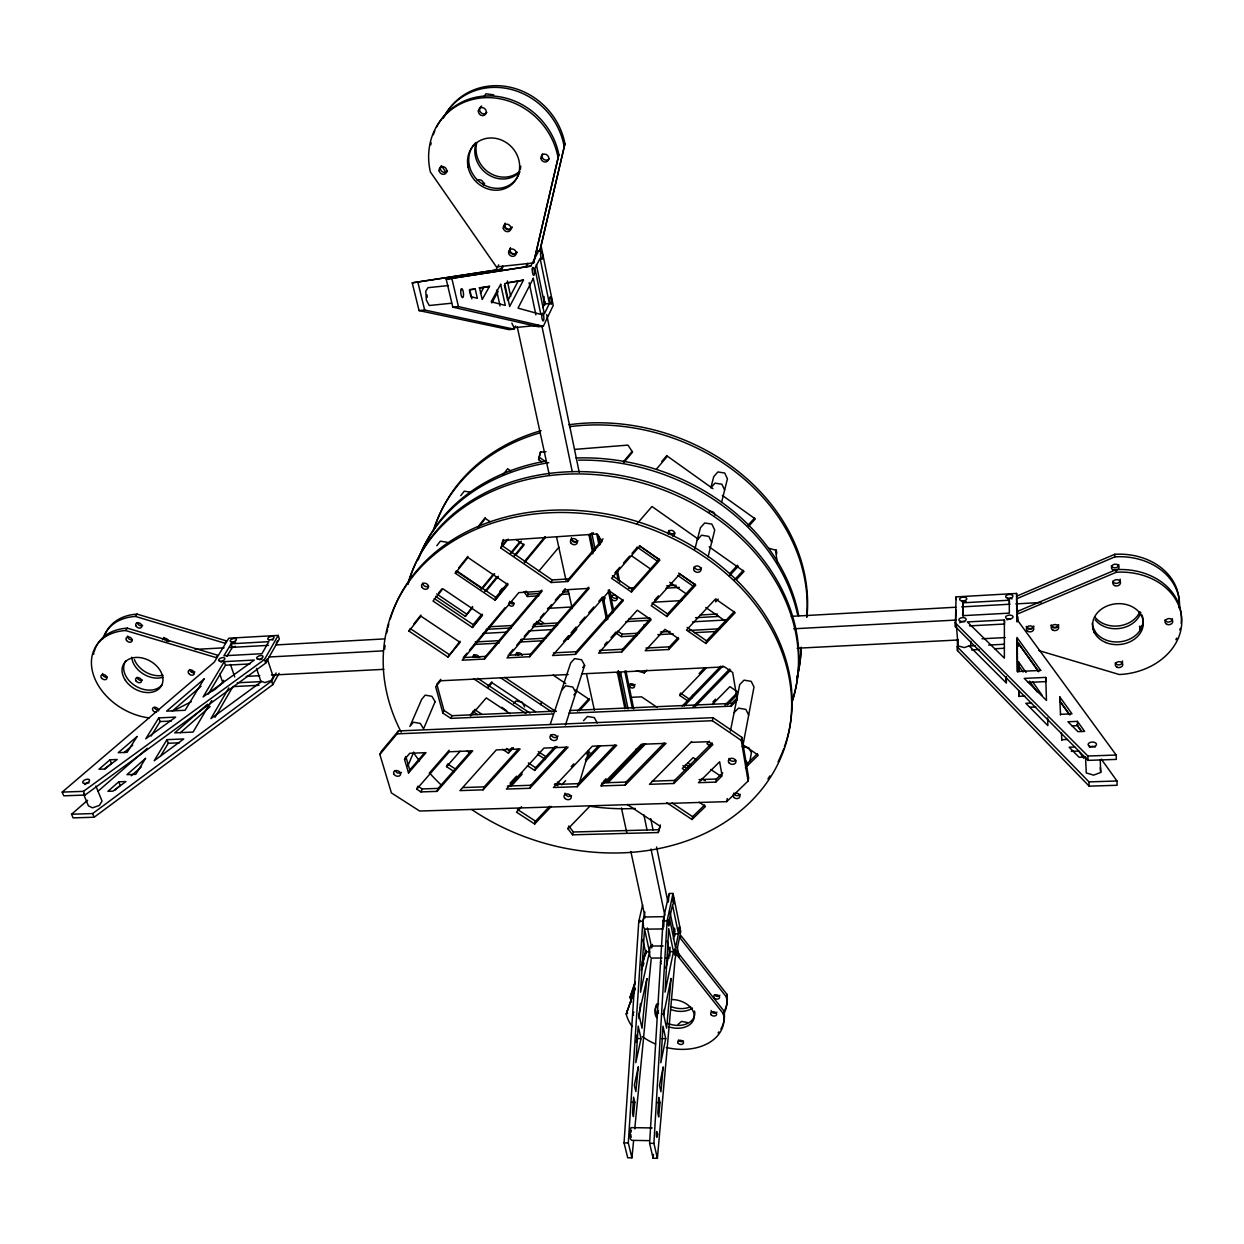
<?xml version="1.0" encoding="UTF-8"?>
<svg xmlns="http://www.w3.org/2000/svg" width="1244" height="1244" viewBox="0 0 1244 1244"><rect width="100%" height="100%" fill="white"/><g stroke="black" fill="none" stroke-linecap="round" stroke-linejoin="round"><path stroke-width="1.5" d="M1004.39 619.963L1004.359 658.123L967.319 621.938L1004.39 619.963L1004.577 622.669M674.73 928.848L674.917 931.834M970.864 641.313L970.771 645.278L964.364 647.595L958.113 645.916L956.403 625.919M963.058 602.811L962.623 615.671L1009.335 613.136L1009.288 600.214L963.058 602.811L963.089 616.013M1101.298 759.12L1116.988 780.999L1117.112 785.275L1089.153 786.146L957.46 650.596L957.382 639.198M957.46 650.596L957.585 646.88M957.724 643.164L957.864 639.432M958.113 645.916L958.253 641.951M1016.581 593.435L1016.814 619.294L1116.179 755.03L1116.319 759.4L1088.08 760.364L955.392 626.634L956.061 596.887L1016.581 593.435L1016.752 596.125M955.392 626.634L956.045 610.073M657.392 1158.319L653.909 1143.376L667.095 920.855L673.02 893.441L669.039 893.519L663.036 920.918L649.617 1143.314L653.131 1158.242L657.392 1158.319L675.072 959.202L680.779 931.523L673.02 893.441M642.635 904.87L638.794 921.275L624.053 1142.894L627.707 1157.775L631.936 1157.853L628.298 1142.972L642.821 921.213L644.936 912.101M646.211 950.494L646.227 953.573M659.973 1102.604L658.698 1116.941L657.858 1113.302L658.791 1097.41L659.973 1102.604L657.174 1102.573M639.789 922.162L640.1 920.358M663.736 1014.871L664.265 1009.133M653.131 1158.242L653.489 1154.385M634.813 1102.339L633.429 1116.614L632.558 1112.991L633.585 1097.161L634.813 1102.339L632.03 1102.324M631.936 1157.853L633.616 1140.515M634.735 1128.961L651.141 959.419M638.903 1018.712L640.411 1003.488M630.755 1132.475L631.408 1130.656M723.479 1013.891L723.961 1011.045L677.513 952.173L676.938 954.972L723.479 1013.891A49.853 35.065 12.8 0 1 666.286 1047.479M726.356 996.957L726.838 994.174L680.919 935.597L680.359 938.334L726.356 996.957A49.34 34.987 12.7 0 1 723.293 1014.855M748.095 781.03L748.655 777.935L741.875 737.365L713.014 717.695L398.36 730.943L381.162 751.531L379.855 754.455L391.409 792.894L419.632 811.026L726.698 801.634L748.095 781.03L741.284 740.413L741.875 737.365M749.852 761.312L751.392 752.853L748.81 747.737L742.186 746.587M742.73 746.602L753.988 686.999L751.221 681.354L744.067 680.141L739.713 684.573L730.415 731.083M726.698 801.634L727.289 798.539M665.711 1038.616L660.828 1062.765L662.974 1026.16L665.711 1038.616L661.575 1038.616M715.751 782.103L722.126 775.867L719.638 761.779L698.459 782.678L715.751 782.103L716.373 779.024L722.748 772.788M568.819 713.247L731.177 706.172L731.736 703.404L736.603 698.506M678.447 933.824L675.57 947.648L669.552 918.57L672.506 904.839L678.447 933.824L674.481 933.886L673.393 939.064M673.486 951.613L665.058 992.121L668.712 928.615L673.486 951.613L669.49 951.66L665.991 968.221M670.034 947.259L669.832 956.107M666.675 802.644L692.022 819.516L692.628 816.67L704.71 804.93M501.052 548.184L502.716 540.456L597.089 534.003L602.174 541.373L567.824 581.492L551.17 582.519L501.052 548.184L503.462 539.492M741.284 740.413L712.377 720.711L713.014 717.695M641.033 1038.584L635.824 1062.64L638.203 1026.16L641.033 1038.584L636.944 1038.569L636.119 1035.024M636.135 1042.27L636.944 1038.569M669.008 894.809L668.323 901.884M541.669 461.711L538.59 459.565L540.238 452.163L545.945 451.696M538.59 459.565L540.736 451.852M649.508 951.862L640.489 992.245L644.516 928.941L649.508 951.862L645.512 951.909L641.375 970.258M652.478 944.46L651.716 947.912L647.393 927.977M557.81 156.495A68.28 62.107 45.7 0 0 480.028 98.089A68.28 62.107 45.7 0 0 430.393 171.983L496.418 266.916L533.598 262.935L558.851 154.645A68.14 61.998 45.8 0 0 503.431 97.53A68.14 61.998 45.8 0 0 436.52 127.183M558.851 154.645L533.598 262.935M536.164 251.366L539.834 250.961L564.947 143.744A67.238 61.391 46.8 0 0 510.382 87.282A67.238 61.391 46.8 0 0 444.279 116.687M564.947 143.744L539.834 250.961M632.201 1026.564A49.853 35.065 12.8 0 1 626.23 1014.062L635.093 988.094M631.532 1001.98A49.34 34.987 12.7 0 1 630.055 997.346L635.233 981.765M692.084 697.853L692.69 695.287M705.923 643.521L735.173 612.701L715.518 598.955L686.47 630.07L705.923 643.521L706.545 640.831L734.427 611.426M716.202 599.344L715.611 601.863L718.192 599.095M691.633 741.611L649.477 784.311L673.89 783.487L674.606 780.423L712.128 742.917M572.551 834.817L573.375 832.003L568.788 826L567.964 828.799L572.551 834.817L658.216 832.531L660.362 824.99M687.528 700.745L679.846 695.505L680.437 693.063L689.642 699.346M708.069 556.877L714.725 530.053L711.879 524.113L704.71 522.962L700.434 527.736L694.867 549.071M721.536 502.529L727.429 478.8L724.723 473.031L717.866 471.942L713.745 476.623L710.822 487.85L714.989 483.138L721.909 484.243L724.63 490.043M668.774 649.508L678.757 638.825L664.98 629.324L645.232 650.736L668.774 649.508L669.474 646.833L678.198 637.488M626.043 782.072L602.003 782.88L601.147 785.913L625.234 785.119L626.043 782.072L664.156 743.01M666.924 616.542L695.754 585.146L679.862 574.044L651.203 605.673L666.924 616.542L667.624 613.898L695.101 583.949M636.384 670.703L644.236 672.911L644.89 670.5M643.164 628.096L644.174 624.519M619.061 678.415L620.647 672.957L617.055 673.128M621.829 651.949L651.156 619.792L637.27 610.213L598.582 653.147L621.829 651.949L622.622 649.275L650.628 618.548M577.232 786.706L616.729 745.249L592.315 746.198L553.456 787.499L577.232 786.706L578.133 783.673L614.94 745.016M579.58 782.181L588.91 750.956M615.469 632.636L621.3 636.633L622.062 634.113L639.323 633.165M631.454 592.02L659.895 560.095L639.82 546.054L611.597 578.289L631.454 592.02L632.247 589.407L659.351 558.96M658.216 832.531L660.175 826.265L627.225 804.464M565.445 725.065L584.649 665.369L581.617 659.771L574.604 658.574L570.669 662.99L550.252 724.335M521.547 806.718L516.462 812.161L534.64 823.979L535.542 821.196L549.677 806.299M534.64 823.979L535.697 821.056M603.946 601.132L605.082 597.602M529.851 788.292L568.073 747.146L543.986 748.079L506.401 789.069L529.851 788.292L530.861 785.275L566.378 746.991M575.474 654.344L623.337 600.603L609.358 590.962L552.523 655.526L575.474 654.344L576.361 651.685L622.855 599.437M527.409 765.666L534.702 770.471L535.62 767.719L555.244 746.431M568.648 636.912L567.793 639.432L576.718 629.293M540.798 704.617L541.653 702.098M642.37 961.612L646.258 950.618M630.055 997.346L635.093 983.133M641.391 965.36L646.429 951.131M642.682 966.728L643.957 963.167M626.23 1014.062L635.093 989.12M502.545 749.308L508.407 753.164L511.859 747.706M567.824 581.492L568.741 578.911L603.045 538.839M483.107 789.847L520.07 749.012L496.309 749.93L459.953 790.609L483.107 789.847L484.196 786.846L518.561 748.857M529.726 656.708L589.143 588.365L565.538 589.796L507.054 657.874L529.726 656.708L530.69 654.064L588.754 587.23M551.17 582.519L552.118 579.953L568.741 578.911M538.823 595.829L527.394 596.514L528.28 594.212L526.01 591.071M438.137 788.401L422.167 788.929L417.922 786.192L416.693 789.163L420.954 791.915L436.955 791.386L438.137 788.401L471.289 750.785M454.293 771.7L446.58 766.677L447.653 763.971L455.366 768.979M484.538 659.04L542.089 591.211L518.795 592.626L462.162 660.206L484.538 659.04L485.595 656.412L541.809 590.107M420.954 791.915L422.167 788.929M568.15 674.528L440.703 680.763L435.664 686.797L442.864 713.092L450.903 718.379L451.992 715.704L556.177 711.117M496.154 597.633L456.439 570.701L455.304 573.235L495.096 600.199L507.816 583.576M442.864 713.092L443.968 710.417L436.799 684.153L440.827 679.333M472.44 627.52L482.439 615.469L442.864 588.77L433.036 601.039L472.44 627.52L482.408 614.225M409.758 770.036L405.808 756.476L404.549 759.415L408.514 772.99L409.758 770.036L424.702 752.62M407.659 766.351L413.723 752.06M449.068 654.422L410.178 628.515L408.965 631.097L447.949 657.034L460 641.235M435.555 596.327L465.38 616.386L472.533 606.497M379.855 754.455L397.085 733.851L398.36 730.943M538.559 251.179L530.768 266.107L446.207 279.231L452.785 307.144L538.388 326.768L543.286 326.286L553.238 305.433L541.171 246.203M549.35 303.552L544.359 313.908L534.92 268.362L540.098 258.348L549.35 303.552L544.499 304.034L542.819 307.486M502.747 265.983L500.912 269.295L412.231 282.839L419.057 310.58L509.076 329.629L513.943 329.162L515.56 325.959M523.444 280.133L509.667 306.506L504.691 283.585L523.444 280.133L507.023 282.746M526.243 267.118L527.845 264.07M507.941 300.442L518.375 280.662M525.777 266.636L527.518 263.324M491.878 302.961L498.16 291.376M501.41 269.761L503.089 266.729M87.593 800.281L71.561 814.229L73.101 817.883L94.155 817.23L272.809 684.62L279.076 673.268M71.561 814.229L92.647 813.56L271.627 681.059L276.121 672.957M489.498 286.369L482.19 299.524L479.624 288.173L489.498 286.369L479.142 287.83M495.967 269.824L498.735 264.848M480.433 293.506L484.118 286.929M265.921 661.31L267.305 658.869L273.229 676.783L271.161 680.484L264.91 682.598L260.742 681.012L256.544 668.463M276.199 643.179L277.536 640.8M265.687 663.114L279.356 638.981L278.19 635.404L228.803 638.203L214.263 662.166L62.2 792.101L63.771 795.818L84.981 795.072L265.687 663.114L264.49 659.491L278.19 635.404M215.01 717.368L232.892 686.61L259.047 685.304M228.834 687.916L210.905 718.643L261.598 681.572L237.277 682.785M211.744 700.496L193.084 732.078L174.72 732.871L207.468 704.228M223.64 680.344L221.743 683.562L214.45 689.907M208.261 694.136L225.491 665.229L224.247 661.637L254.382 660.035L203.13 696.904L224.247 661.637M226.952 656.35L232.348 647.346L235.443 646.32M231.135 643.786L223.92 655.775L261.924 653.706L268.828 641.671L231.135 643.786L232.348 647.346M160.46 756.259L168.313 743.259L166.96 739.667L183.754 738.952L154.163 760.768L166.96 739.667M151.146 736.059L160.134 721.536L158.765 717.881L175.668 717.119L145.735 738.827L158.765 717.881M558.105 735.966L557.032 737.132A3.763 2.939 18.1 0 1 550.999 734.737M483.823 96.923L485.922 93.766L493.775 94.855M125.691 630.537L127.339 628.158L217.638 655.199L216.176 657.625L125.691 630.537A54.487 39.777 30.2 0 0 92.787 672.693A54.487 39.777 30.2 0 0 149.125 717.912M135.425 616.433L137.042 614.116L226.346 640.862L224.915 643.226L135.425 616.433A53.881 39.621 30.4 0 0 102.879 638.607M460.778 495.641L464.245 491.162L470.761 492.22M436.799 545.743L440.376 541.171L447.171 542.291M432.85 555.462L434.654 553.16M502.887 474.804L507.645 468.755L510.724 470.885M479.251 525.155L485.253 517.597M478.178 527.518L485.393 518.437L490.027 521.64M413.754 624.037L420.907 615.096M438.572 593.03L441.838 588.941M458.741 567.839L467.899 556.379M408.965 631.097L420.907 616.169L460.109 642.386L447.949 657.034M455.304 573.235L467.931 557.467L507.956 584.727L495.096 600.199M501.907 545.836L506.743 539.88M502.172 546.582L508.221 539.134M481.133 589.05L493.246 574.261M510.18 553.58L519.868 541.746M482.548 588.474L494.661 573.686M511.626 552.974L521.329 541.14M484.74 591.646L496.931 576.796M514.021 555.99L523.786 544.11M465.38 616.386L472.704 607.461M486.155 591.118L498.377 576.252M515.482 555.43L524.035 545.028L516.307 539.709M499.793 591.289L502.249 588.303M524.299 561.697L545.105 536.599M472.86 625.001L481.506 614.567M495.081 598.193L507.397 583.343M524.564 562.646L545.385 537.517M623.384 461.819L632.076 451.416M623.866 462.504L632.574 452.101L627.925 445.103L574.541 449.395M466.951 653.178L463.266 657.578L485.595 656.412M469.408 650.239L505.064 607.663M539.01 570.949L558.914 547.22M404.549 759.415L409.758 753.289L425.977 752.667L408.514 772.99M661.808 461.415L666.846 455.506M656.599 468.91L667.437 456.206L712.967 488.705M509.309 653.8L513.041 649.446M516.773 645.107L521.734 639.323M524.222 636.43L529.198 630.63M532.914 626.292L536.646 621.953M540.378 617.599L544.094 613.261M547.827 608.922L551.558 604.584M555.275 600.23L559.007 595.892M562.739 591.553L565.227 588.661M488.037 686.19L491.831 681.79M488.332 687.201L492.126 682.801L535.464 711.677M470.372 714.88L475.208 709.313M470.574 716.046L486.28 697.915L510.196 713.792M636.99 523.817L651.98 506.495L698.008 538.979M429.18 773.255L449.193 750.241M416.693 789.163L449.271 751.765L472.704 750.847L436.955 791.386M614.878 572.893L619.776 567.295M623.462 563.097L629.573 556.099M632.03 553.3L636.928 547.702M446.58 766.677L460.14 751.205M563.532 641.406L568.586 635.668M571.105 632.807L576.143 627.069M579.922 622.762L584.975 617.04M588.754 612.732L593.792 606.994M598.831 601.256L601.365 598.395M513.663 703.544L515.871 701.025L521.951 702.082L524.688 706.903M561.604 690.233L565.6 685.786L572.753 687.015L575.863 692.69L573.857 694.898M697.231 540.02L701.554 535.215L708.785 536.382L711.677 542.353M582.659 667.577L584.649 665.369M604.568 644.765L607.134 641.904M611.006 637.612L616.153 631.89M508.407 753.164L513.368 747.675M654.546 600.168L658.449 595.86M510.04 783.238L516.509 776.178M577.496 711.164L589.018 698.599M748.017 525.201L754.533 518.11M509.247 786.535L521.842 772.804M579.3 710.79L589.563 699.61L575.288 690.016M748.826 526.072L755.341 518.966L722.375 495.439M510.817 786.535L522.169 774.172M534.702 770.471L556.985 746.338M583.56 720.649L587.448 716.451L594.305 717.632L597.26 723.028M729.87 573.484L737.536 565.242M729.326 575.925L738.267 566.3M644.236 672.911L646.849 670.112M734.255 580.015L743.29 570.343M736.293 579.751L744.052 571.447L709.127 546.816M571.229 766.599L573.811 763.847M561.666 784.871L565.616 780.672M585.411 759.711L598.597 745.731M585.908 761.064L600.448 745.685M534.796 823.855L551.341 806.392M699.112 673.61L704.446 668.059M679.846 695.505L706.561 667.701M603.34 781.496L606.015 778.713M601.147 785.913L641.298 744.301L666.038 743.337L625.234 785.119M606.155 782.631L643.723 743.741M608.052 782.647L645.698 743.725M682.163 706.172L720.851 666.162M684.184 706.017L722.982 665.929M567.964 828.799L590.045 806.019M693.126 706.623L729.699 669.008M695.054 706.639L730.663 670.049M712.843 701.943L715.549 699.19M712.268 704.571L729.886 686.626L737.739 692.022M724.988 705.161L737.132 692.846M727.18 704.881L736.65 695.303M731.177 706.172L737.272 700.03M734.1 712.61L738.547 708.147L745.84 709.407L748.686 715.098M709.5 741.222L706.965 743.772L710.06 745.871M673.89 783.487L712.828 744.612L708.505 741.688L690.949 742.373M745.918 764.873L757.503 753.631M692.022 819.516L705.472 806.47L699.097 802.209M745.405 767.703L758.28 755.186L742.73 744.596M114.806 790.204L120.233 785.446L118.771 781.807L107.917 791.308L112.971 791.137L125.971 781.543L118.771 781.807M131.242 775.774L141.241 767.019M180.333 732.716L210.158 706.545M678.089 1024.387L681.51 1021.402L687.263 1022.49M97.809 791.402L147.383 748.266M104.589 769.398L111.447 763.489L109.97 759.804L98.96 769.243L104.061 769.056L117.216 759.509L109.97 759.804M124.042 752.636L132.719 745.172M172.294 711.07L201.062 686.284M571.525 795.725L568.275 796.595L565.289 794.621A3.67 2.815 17 0 1 564.932 793.128M62.2 792.101L83.426 791.355L264.49 659.491M174.144 710.464L191.249 701.74M210.065 692.146L213.486 690.404M593.481 532.79L588.972 534.936L592.89 553.86M1016.55 596.234L1114.702 554.311A62.635 50.709 -5.9 0 1 1178.954 607.523M1179.467 608.456A62.76 50.771 -5.8 0 0 1114.919 556.846L1016.581 598.799L1016.939 604.413M1016.69 611.706L1116.101 569.643A63.413 51.066 -5.5 0 1 1181.147 623.353M1038.787 650.55L1119.32 674.528A63.553 51.128 -5.4 0 0 1181.784 620.041A63.553 51.128 -5.4 0 0 1116.334 572.24L1016.721 614.334L1017.203 621.876M1100.24 759.913L1100.707 772.446L1093.631 775.136L1086.276 772.928L1085.545 757.332M475.239 288.981L469.361 290.054L470.87 296.647L477.354 298.296L475.239 288.981L469.75 289.557L471.865 298.855M446.207 279.231L530.768 266.107M412.231 282.839L500.912 269.295M448.446 285.545L427.952 287.691L425.759 291.236L426.397 300.193L429.227 305.511L451.556 303.225M419.057 310.58L424.655 310.005L513.943 329.162M452.785 307.144L458.43 306.568L543.286 326.286M538.434 325.275L514.005 327.685L511.859 323.145M528.28 594.212L539.694 593.528M562.537 592.144L568.244 591.802M628.531 588.148L634.238 587.806M666.597 585.846L676.114 585.271M559.8 594.57L569.332 593.994M665.96 588.179L679.317 587.386M547.484 608.394L572.162 606.963M653.193 602.236L681.681 600.572M628.484 619.077L649.726 617.864M699.968 615.018L717.368 614.038M625.81 621.642L649.041 620.336M695.489 617.724L718.721 616.418M489.172 626.789L512.233 625.499M533.365 624.317L558.354 622.917M486.264 629.324L511.284 627.94M532.463 626.758L557.483 625.374M195.075 649.415L224.06 647.813M229.86 647.486L268.517 645.341M276.246 644.921L384.474 638.903M483.045 633.445L506.23 632.154M529.431 630.863L552.616 629.573M692.581 621.829L725.485 620.01M791.308 616.355L955.859 607.227M961.659 606.901L1010.066 604.211M1015.866 603.9L1041.041 602.5M660.44 632.014L670.034 631.501M689.223 630.459L719.918 628.78M475.27 641.951L500.041 640.613M521.003 639.494L545.774 638.156M474.244 644.439L499.062 643.117M520.07 641.982L542.975 640.753M621.3 636.633L636.679 635.808M657.827 634.658L673.206 633.818M694.354 632.683L715.502 631.532M268.984 657.003L383.385 650.845M793.672 628.795L956.403 620.041M225.491 665.229L249.951 663.938M969.496 625.887L1004.67 624.021M508.065 655.246L530.69 654.064M553.456 652.882L576.361 651.685M599.406 650.488L622.622 649.275M645.978 648.062L669.474 646.833M246.25 676.378L259.809 675.679M271.441 675.088L383.867 669.334M797.093 648.233L957.585 640.022M981.998 638.778L1005.152 637.581M975.094 645.729L969.294 646.009L1006.069 682.723L1006.069 676.938M988.638 645.045L1004.11 644.268M971.548 649.897L979.277 649.508M994.734 648.746L1004.39 648.264M581.663 673.875L724.552 666.877L732.685 672.491L736.961 698.195M1045.753 677.405L1024.232 678.4L1046.468 700.434L1045.753 677.405L1045.986 681.603L1028.088 682.412M630.739 697.34L641.624 696.842L657.267 707.447M160.134 721.536L171.392 721.038M569.674 710.526L731.736 703.404M450.903 718.379L553.347 713.916M1024.729 696.049L1018.929 696.298L1018.867 690.576M1031.618 703.031L1025.802 703.28L1047.868 725.625L1047.619 717.881M168.313 743.259L179.494 742.792M1029.939 707.23L1035.754 706.981M397.085 733.851L712.377 720.711M1060.448 714.305L1071.986 713.838L1059.732 696.827L1060.526 715.067M1077.413 721.364L1067.943 721.753L1077.957 731.674L1084.644 731.41L1077.413 721.364L1077.599 725.656L1081.736 731.41M1071.939 725.874L1077.599 725.656M1061.738 739.682L1067.461 739.465M1074.8 747.022L1069.171 747.224L1079.108 757.269L1085.732 757.052M1071.255 751.345L1078.75 751.081L1083.866 758.358M955.05 622.591L1087.894 756.025L1116.179 755.03M463.017 787.561L484.196 786.846M507.443 786.068L530.861 785.275M554.42 784.482L578.133 783.673M652.105 781.185L674.606 780.423M699.112 779.599L716.373 779.024M957.118 646.631L1088.966 781.885L1116.988 780.999M573.375 832.003L658.885 829.686M638.794 921.275L642.821 921.213M663.036 920.918L667.095 920.855M663.176 928.926L644.874 929.175L643.521 927.246L643.132 921.135L644.081 916.984L664.234 916.673L663.705 926.967M663.083 945.938L650.394 946.078L649.461 950.26L649.85 956.294L651.172 958.113L662.041 958.004M665.664 957.973L669.288 957.942M652.183 1127.935L631.003 1127.639L629.946 1132.6L630.366 1138.991L631.828 1140.359L649.15 1140.639M624.053 1142.894L628.298 1142.972M649.617 1143.314L653.909 1143.376M768.823 548.262L775.494 550.128L777.453 563.563M517.395 809.377L535.542 821.196M443.968 710.417L451.992 715.704M555.011 783.829L557.903 785.741M472.611 711.35L477.463 714.554M537.408 754.159L545.51 759.509M506.448 748.515L509.387 750.443M528.342 762.93L535.62 767.719M557.328 782.009L560.22 783.922M475.208 709.904L481.677 714.18M538.263 751.594L546.349 756.943M473.529 678.695L525.979 713.589M586.826 754.066L590.029 756.197M500.539 677.731L551.885 712.019M672.087 802.971L692.628 816.67M477.727 678.291L530.053 713.123M587.619 751.454L590.807 753.584M504.706 677.389L555.897 711.599M553.082 675.072L565.771 683.609M685.475 764.454L688.678 766.615M434.203 598.488L473.529 624.923M682.925 765.698L687.714 768.916M702.098 778.588L705.286 780.734M685.491 770.658L682.287 768.497L693.172 757.596L696.391 759.757M710.853 769.507L720.494 776.007M436.675 593.901L466.422 613.93M687.668 762.867L690.871 765.013M539.29 620.118L544.063 623.353M536.848 621.362L541.622 624.612M456.703 571.462L482.112 588.692M617.693 631.128L622.062 634.113M502.125 545.665L552.118 579.953M612.437 575.692L632.247 589.407M651.949 603.045L667.624 613.898M687.139 627.396L706.545 640.831M631.563 555.788L650.705 569.114M669.723 582.363L686.968 594.368M705.768 607.461L726.138 621.642M639.4 545.681L658.2 558.82M678.586 573.064L694.261 584.011M637.068 547.018L657.501 561.277M677.918 575.537L693.623 586.499M539.492 457.403L545.852 461.866M523.973 591.802L527.394 596.514M1017.079 638.825L1017.25 641.562L1038.709 671.449M1069.964 715.005L1059.95 701.056L1059.732 696.827M1038.553 671.667L1018.385 643.552L1018.556 646.211M1059.841 701.336L1068.798 713.838M1076.651 724.77L1081.129 731.005M1018.665 671.465L1018.572 661.901L1026.067 672.522M1032.504 681.634L1042.145 695.303M1018.572 661.901L1018.836 665.944L1023.112 672.024M1029.534 681.152L1037.029 691.788M441.449 165.779L445.85 172.154M631.237 1137.28L630.661 1134.17M746.322 761.25L748.064 764.671M394.923 770.58L397.365 773.006L400.786 772.882A3.639 2.737 22.4 0 0 401.361 772.4M83.426 791.355L84.981 795.072M92.647 813.56L94.155 817.23M83.55 794.107L88.402 805.817L92.491 807.822L99.333 805.459L102.055 801.105L95.881 786.037M516.587 653.147L516.882 653.862A3.374 2.706 20.6 0 0 518.017 655.075M219.799 674.015L222.909 682.909M230.451 664.467L234.743 676.923M729 758.405L729.761 759.897A3.825 3.001 11.3 0 0 735.779 760.302M271.627 681.059L272.809 684.62M417.875 282.233L424.655 310.005M451.899 278.625L458.43 306.568M496.574 290.132L500.057 305.931M642.806 939.578L645.512 951.909M504.38 285.234L507.676 300.348M556.55 537.004L566.02 580.326M568.073 589.734L572.193 608.58M586.639 674.699L594.383 710.168M507.334 280.957L510.678 296.43M517.24 326.768L549.257 474.679M621.409 807.916L626.743 832.531M630.832 851.471L645.185 917.745M643.879 814.851L647.051 830.043M651.016 849.046L664.887 915.537M541.824 325.71L572.256 471.6M529.135 282.652L535.9 314.919M667.25 941.055L669.49 951.66M590.2 534.422L593.73 551.434M603.091 596.793L607.787 619.465M626.105 708.131L618.33 670.672L617.584 673.237L624.986 708.847M601.909 597.369L606.606 620.087M625.919 670.765L633.709 708.831M624.737 671.076L632.387 708.349M536.351 264.521L544.716 305.06M546.676 314.545L579.206 472.222M591.755 533.023L595.285 550.112M620.647 672.957L628.064 708.909M636.259 748.639L637.052 752.418M650.705 818.63L653.053 829.981M656.568 847.009L667.888 901.884M669.832 911.339L674.917 935.939M677.249 947.29L679.208 956.745M598.286 535.215L600.199 544.592M609.389 589.64L613.603 610.275M596.7 533.816L599.002 545.09M608.223 590.185L612.841 612.732M617.506 570.794L619.776 582.099M616.402 571.214L618.284 580.637M776.225 549.724L776.785 553.564M1114.702 554.311L1114.919 556.846M1116.101 569.643L1116.334 572.24M956.061 596.887L956.294 599.546M1100.365 767.564L1100.707 772.446M1009.288 600.214L1009.475 602.905M544.001 296.414L544.499 304.034M1017.39 609.358L1017.639 613.105M1017.872 616.853L1018.105 620.601M674.108 927.915L674.481 933.886M1087.894 756.025L1088.08 760.364M1088.966 781.885L1089.153 786.146M1061.443 732.623L1061.801 740.336M1018.836 665.944L1018.898 671.682M1019.085 690.824L1019.147 696.562M1016.892 603.013L1016.986 612.266M1017.032 617.817L1017.063 621.518M1017.25 641.562L1017.545 671.884M1006.349 677.125L1006.349 682.925M427.267 297.269A4.51 1.399 83.2 0 1 427.112 294.952M545.463 303.349A3.841 0.964 84.2 0 1 545.09 301.546M1089.402 747.193A4.199 2.426 -1.3 0 1 1095.326 746.975M1006.987 619.87A3.716 1.975 -4.2 0 1 1010.579 619.17M959.684 622.793A3.685 1.959 -5 0 1 964.722 621.813M961.767 601.443A3.623 1.897 -5.1 0 1 966.121 601.505M1007.718 598.862A3.67 1.913 -4.3 0 1 1012.118 598.924M84.95 784.606A3.639 1.835 -21.4 0 1 87.267 783.238M88.168 782.989A3.639 1.835 -21.4 0 1 89.039 782.896M259.638 659.787A3.312 1.617 -17.6 0 1 262.08 659.149M220.934 662.228A3.312 1.602 -18.1 0 1 222.427 661.497M233.141 642.65A3.25 1.555 -17.8 0 1 235.536 642.013M272.249 640.007A3.265 1.571 -17.2 0 1 273.058 639.914M701.461 567.948A3.748 3.172 13.6 0 1 694.339 566.798M428.605 586.219A3.623 2.923 25.5 0 1 422.696 583.109M740.211 794.325A3.468 2.69 11.1 0 1 733.633 793.174M1172.423 618.766A3.856 3.079 -7.2 0 1 1169.127 622A3.856 3.079 -7.2 0 1 1164.882 619.963M486.855 112.333A4.183 3.81 51 0 1 481.397 113.033A4.183 3.81 51 0 1 480.184 107.373M480.853 106.626A4.183 3.81 51 0 1 481.692 106.098M107.342 677.187A3.25 2.348 30.8 0 1 103.967 676.409A3.25 2.348 30.8 0 1 102.63 673.533M683.485 1041.026A2.954 2.053 12.6 0 1 678.462 1040.077M443.004 118.413A67.394 61.485 46.6 0 1 509.231 88.962A67.394 61.485 46.6 0 1 563.952 145.532M477.198 180.442A3.996 3.608 44.1 0 1 483.403 184.998M520.008 171.75A26.948 24.585 46.6 0 1 488.021 174.487A26.948 24.585 46.6 0 1 475.986 143.169M430.766 144.848A68.14 61.998 45.8 0 1 431.139 142.796M433.301 134.772A68.14 61.998 45.8 0 1 434.778 130.915M511.844 227.465A3.981 3.608 39.6 0 1 506.557 229.176A3.981 3.608 39.6 0 1 504.986 223.609M484.569 183.148A3.981 3.608 44.3 0 1 483.512 184.687M518.748 172.092A26.886 24.553 46.7 0 1 488.457 172.17A26.886 24.553 46.7 0 1 476.732 142.967M517.053 252.112A3.934 3.561 37.3 0 1 511.797 253.792A3.934 3.561 37.3 0 1 510.258 248.302M549.21 158.657A4.09 3.794 45.3 0 1 543.737 159.325A4.09 3.794 45.3 0 1 542.648 153.79M447.498 171.003A4.074 3.654 46 0 1 442.18 171.641A4.074 3.654 46 0 1 440.936 166.214M519.463 172.714A27.244 24.787 45.8 0 1 481.366 183.257A27.244 24.787 45.8 0 1 475.923 142.547M520.723 166.183A27.244 24.787 45.8 0 1 520.303 169.511M1092.559 628.562A3.716 2.986 -4.3 0 1 1094.067 632.59M1140.328 630.21A3.763 3.017 -6.1 0 1 1142.505 625.685M1140.826 612.468A25.098 20.308 -5.8 0 1 1120.346 628.344A25.098 20.308 -5.8 0 1 1095.186 619.776M1180.261 628.375A63.413 51.066 -5.5 0 1 1179.841 630.039M1176.7 638.125A63.413 51.066 -5.5 0 1 1175.891 639.696M1058.582 624.737A3.748 3.032 -3.1 0 1 1055.005 627.971A3.748 3.032 -3.1 0 1 1051.118 625.126M1141.432 628.624A3.763 3.001 -6.2 0 1 1139.52 626.121M1118.807 564.558A3.81 3.126 -7 0 1 1111.359 565.802M1139.924 611.582A25.051 20.277 -5.8 0 1 1119.04 625.872A25.051 20.277 -5.8 0 1 1095 617.179M1026.316 626.432A3.716 3.032 -2.2 0 0 1030.203 629.262A3.716 3.032 -2.2 0 0 1033.733 626.043A3.716 3.032 -2.2 0 1 1026.533 626.541M1122.383 660.984A3.748 2.986 -4.5 0 1 1119.849 664.747A3.748 2.986 -4.5 0 1 1115.199 662.865M1120.113 579.16A3.856 3.157 -6.6 0 1 1117.501 583.187A3.856 3.157 -6.6 0 1 1112.711 581.228M1142.039 615.034A25.362 20.417 -5.5 0 1 1121.606 641.577A25.362 20.417 -5.5 0 1 1092.388 622.964M663.518 1013.347A2.939 2.068 13.1 0 1 662.632 1014.124M658.574 1013.347A2.939 2.068 13.1 0 1 658.465 1010.797M692.535 1008.044A19.733 13.995 12.7 0 1 670.905 1009.522M723.961 1011.045A49.76 35.05 12.8 0 1 721.986 1026.922M721.458 1027.964A49.76 35.05 12.8 0 1 720.882 1028.975M718.861 1031.914A49.76 35.05 12.8 0 1 718.099 1032.847M627.52 1013.58A49.76 35.05 12.8 0 1 626.883 1011.248M726.838 994.174A49.262 34.972 12.7 0 1 724.863 1010.004M723.759 1012.056A49.262 34.972 12.7 0 1 723.137 1013.067M631.314 996.91A49.262 34.972 12.7 0 1 630.692 994.594M719.841 995.278A2.97 2.115 11.7 0 1 717.135 996.351A2.97 2.115 11.7 0 1 714.398 994.78M690.607 1006.691A19.702 13.979 12.7 0 1 671.48 1006.738M716.902 1012.134A3.001 2.115 11.8 0 1 713.403 1013.067A3.001 2.115 11.8 0 1 711.179 1010.501M694.572 1011.108A19.904 14.026 12.8 0 1 668.075 1023.532M657.205 1014.886A19.904 14.026 12.8 0 1 656.739 1004.001M655.65 1044.043A49.853 35.065 12.8 0 1 642.262 1036.501M661.264 963.773A3.048 2.193 13.2 0 1 661.155 961.052M633.585 1015.12A2.97 2.084 13.8 0 1 633.973 1012.181M671.449 999.523A19.935 14.026 12.8 0 1 694.214 1016.954A19.935 14.026 12.8 0 1 669.116 1026.922M656.614 1017.701A19.935 14.026 12.8 0 1 658.574 1003.815M162.482 639.758A3.265 2.426 30.6 0 1 165.701 638.421A3.265 2.426 30.6 0 1 168.546 641.469M163.042 677.249A21.552 15.845 30.4 0 1 131.708 657.236M93.627 654.251A54.378 39.746 30.2 0 1 93.891 652.944M94.217 651.654A54.378 39.746 30.2 0 1 127.339 628.158M194.422 672.662A3.281 2.426 29.4 0 1 189.648 669.599M104.527 636.275A53.787 39.59 30.4 0 1 104.962 635.046M105.445 633.834A53.787 39.59 30.4 0 1 137.042 614.116M168.702 641.126A3.25 2.426 30.6 0 1 166.401 640.987M164.985 640.069A3.25 2.426 30.6 0 1 164.021 637.41M142.36 679.955A3.203 2.333 30.2 0 1 139.141 679.924A3.203 2.333 30.2 0 1 137.104 677.265M142.671 625.312A3.281 2.426 31.5 0 1 139.375 625.312A3.281 2.426 31.5 0 1 137.291 622.56M163.057 675.274A21.506 15.83 30.4 0 1 134.336 659.429M132.455 639.743A3.312 2.441 31.3 0 1 129.018 638.949A3.312 2.441 31.3 0 1 127.681 635.979M158.75 709.764A3.219 2.333 29.2 0 1 154.209 707.463M162.342 684.34A21.754 15.892 30.2 0 1 135.067 685.693A21.754 15.892 30.2 0 1 125.691 660.984M156.495 712.346A3.219 2.333 29.2 0 1 152.53 709.453A3.219 2.333 29.2 0 1 155.609 707.323A3.219 2.333 29.2 0 1 158.501 710.946M479.749 657.065A3.359 2.675 22.1 0 1 479.204 657.547A3.359 2.675 22.1 0 0 472.704 657.159M475.239 657.298A3.359 2.675 22.1 0 1 473.715 654.671M519.028 654.857A3.374 2.706 20.6 0 1 516.835 652.525M479.453 656.925A3.359 2.675 22.1 0 1 474.057 654.764M194.81 672.055A3.265 2.426 29.4 0 1 190.208 669.692M1058.473 624.877A3.732 3.032 -3.2 0 1 1051.258 625.25M577.651 541.249A3.545 2.986 20.5 0 1 571.494 537.921M577.869 540.642A3.545 2.986 20.5 0 1 571.54 538.077M512.124 226.983A3.981 3.608 39.6 0 1 506.837 228.694A3.981 3.608 39.6 0 1 505.266 223.127M516.898 252.439A3.934 3.561 37.3 0 1 511.642 253.014A3.934 3.561 37.3 0 1 510.538 247.82M401.174 732.156A207.655 166.09 17.5 0 1 570.841 512.668A207.655 166.09 17.5 0 1 784.793 747.286A207.655 166.09 17.5 0 1 471.771 809.564M441.682 785.462A207.655 166.09 17.5 0 1 430.035 773.535M419.492 760.908A207.655 166.09 17.5 0 1 414.236 753.755M783.798 748.546A207.235 165.934 17.5 0 1 778.06 761.81M769.943 775.898A207.235 165.934 17.5 0 1 767.906 778.899M384.738 649.01A207.235 165.934 17.5 0 1 385.034 645.418M386.806 632.885A207.235 165.934 17.5 0 1 387.537 629.355M387.941 627.582A207.235 165.934 17.5 0 1 388.797 624.068M390.289 618.843A207.235 165.934 17.5 0 1 640.271 522.496A207.235 165.934 17.5 0 1 784.42 746.835M506.603 710.682A192.773 160.352 17.5 0 1 501.876 707.276M433.207 530.815A192.773 160.352 17.5 0 1 540.191 432.757M569.55 426.676A192.773 160.352 17.5 0 1 806.734 617.288M509.573 602.205A2.581 2.115 21.9 0 1 513.679 603.682A2.581 2.115 21.9 0 1 510.911 606.108A2.581 2.115 21.9 0 1 509.154 602.578M668.339 534.251A3.374 2.892 15.4 0 1 670.034 530.519A3.374 2.892 15.4 0 1 674.45 532.308A3.374 2.892 15.4 0 1 672.755 536.04M617.537 597.415A3.265 2.721 17.5 0 1 611.69 595.067M635.093 684.48A2.535 2.037 15.7 0 1 630.288 683.656M514.285 603.153A2.581 2.115 21.9 0 1 509.667 601.287M434.28 528.607A192.4 160.196 17.5 0 1 541.109 430.626M568.835 424.764A192.4 160.196 17.5 0 1 806.952 616.651M674.73 532.899A3.374 2.892 15.4 0 1 668.712 530.473M635.311 808.46A201.108 163.679 17.5 0 1 589.78 806.252M469.532 752.947A201.108 163.679 17.5 0 1 467.246 751.003M408.436 581.617A201.108 163.679 17.5 0 1 648.606 484.88A201.108 163.679 17.5 0 1 792.599 700.792M600.339 650.519A3.421 2.768 17.5 0 1 600.603 651.25M515.576 654.935A3.39 2.706 20.6 0 1 522.122 655.324M408.125 584.353A200.719 163.524 17.5 0 1 648.311 482.206A200.719 163.524 17.5 0 1 791.93 701.554M418.979 557.25A198.76 162.777 17.5 0 1 548.713 462.737M578.522 460.156A198.76 162.777 17.5 0 1 797.544 614.505M800.934 647.86A198.76 162.777 17.5 0 1 796.984 678.229M709.033 511.906A3.576 3.094 13.3 0 1 714.771 515.047M418.233 559.924A198.387 162.622 17.5 0 1 546.427 460.995M576.05 457.979A198.387 162.622 17.5 0 1 798.726 615.718M801.291 647.129A198.387 162.622 17.5 0 1 798.197 672.18M797.808 673.921A198.387 162.622 17.5 0 1 796.953 677.389M672.755 899.785C673.89 912.598 674.73 891.45 672.755 899.785M674.077 950.929C675.212 963.851 676.052 942.206 674.077 950.929M678.68 928.786C679.768 941.553 680.592 920.529 678.68 928.786M657.547 1134.201C656.163 1144.775 655.93 1124.452 657.547 1134.201M668.012 921.757C669.179 934.819 670.049 913.127 668.012 921.757M663.145 1067.15L660.937 1091.797L659.491 1085.39L663.145 1067.15M671.076 978.546L666.628 1028.244L663.658 1014.56L671.076 978.546M638.265 1067.01L635.871 1091.563L634.362 1085.188L638.265 1067.01M646.88 978.701L642.044 1028.244L638.949 1014.606L646.88 978.701M435.105 701.678L423.582 728.828L420.301 723.417L413.443 722.22L409.898 726.434L421.685 699.346L425.184 695.147L431.901 696.313L435.105 701.678M533.303 278.329L518.033 308.139L540.829 314.421L533.303 278.329M500.679 284.316L491.147 301.794L505.282 305.386L500.679 284.316M204.094 678.96L185.107 710.277L166.634 711.133L204.094 678.96M145.548 758.389L135.767 774.328L126.95 774.654L145.548 758.389M137.073 736.51L127.121 752.325L118.242 752.682L137.073 736.51M1040.73 670.423L1017.297 671.511L1016.986 637.457L1040.73 670.423M219.893 661.217A3.312 1.602 -18.1 0 0 224.9 658.791A3.312 1.602 -18.1 0 0 220.375 658.247A3.312 1.602 -18.1 0 0 219.893 661.217M258.037 659.18A3.312 1.617 -17.6 0 0 263.013 656.739A3.312 1.617 -17.6 0 0 258.425 656.194A3.312 1.617 -17.6 0 0 258.037 659.18M231.477 641.982A3.265 1.555 -17.7 0 0 236.391 639.618A3.265 1.555 -17.7 0 0 231.928 639.105A3.265 1.555 -17.7 0 0 231.477 641.982M269.108 639.867A3.265 1.571 -17.2 0 0 274.022 637.488A3.265 1.571 -17.2 0 0 269.481 636.975A3.265 1.571 -17.2 0 0 269.108 639.867M84.732 783.502A3.654 1.835 -21.3 0 0 89.552 780.159A3.654 1.835 -21.3 0 0 84.063 780.361A3.654 1.835 -21.3 0 0 84.732 783.502M532.292 269.015A3.981 1.011 83.9 0 0 533.614 275.344A3.981 1.011 83.9 0 0 534.142 269.87A3.981 1.011 83.9 0 0 532.292 269.015M541.809 314.779A3.903 0.995 84.3 0 0 543.084 320.936A3.903 0.995 84.3 0 0 543.597 315.478A3.903 0.995 84.3 0 0 541.809 314.779M540.596 252.998A3.919 0.98 83.8 0 0 541.886 259.25A3.919 0.98 83.8 0 0 542.384 253.9A3.919 0.98 83.8 0 0 540.596 252.998M549.832 298.202A3.841 0.964 84.2 0 0 551.076 304.282A3.841 0.964 84.2 0 0 551.558 298.949A3.841 0.964 84.2 0 0 549.832 298.202M460.778 290.443A4.541 1.322 83.5 0 0 462.441 297.596A4.541 1.322 83.5 0 0 463.157 291.329A4.541 1.322 83.5 0 0 460.778 290.443M961.332 600.743A3.623 1.882 -5.2 0 0 966.806 598.784A3.623 1.882 -5.2 0 0 961.441 597.462A3.623 1.882 -5.2 0 0 961.332 600.743M1089.449 746.291A4.199 2.426 -1.4 0 0 1096.399 744.938A4.199 2.426 -1.4 0 0 1091.066 742.17A4.199 2.426 -1.4 0 0 1089.449 746.291M1007.5 618.874A3.732 1.959 -4.2 0 0 1013.067 616.853A3.732 1.959 -4.2 0 0 1007.484 615.453A3.732 1.959 -4.2 0 0 1007.5 618.874M960.601 621.378A3.685 1.959 -5 0 0 966.168 619.388A3.685 1.959 -5 0 0 960.71 617.988A3.685 1.959 -5 0 0 960.601 621.378M1007.453 598.146A3.67 1.897 -4.4 0 0 1012.943 596.187A3.67 1.897 -4.4 0 0 1007.438 594.85A3.67 1.897 -4.4 0 0 1007.453 598.146M508.625 253.076A3.95 3.561 37.2 0 0 514.907 255.673A3.95 3.561 37.2 0 0 513.554 249.282A3.95 3.561 37.2 0 0 508.625 253.076M478.349 111.043A4.199 3.81 50.8 0 0 484.134 115.35A4.199 3.81 50.8 0 0 484.445 108.415A4.199 3.81 50.8 0 0 478.349 111.043M503.322 228.336A3.981 3.608 39.4 0 0 509.651 230.949A3.981 3.608 39.4 0 0 508.267 224.464A3.981 3.608 39.4 0 0 503.322 228.336M540.984 158.532A4.105 3.794 45.1 0 0 547.469 161.238A4.105 3.794 45.1 0 0 546.132 154.427A4.105 3.794 45.1 0 0 540.984 158.532M439.163 170.91A4.09 3.654 45.9 0 0 445.585 173.569A4.09 3.654 45.9 0 0 444.061 166.883A4.09 3.654 45.9 0 0 439.163 170.91M468.055 167.007A27.306 24.833 45.6 0 0 510.973 185.123A27.306 24.833 45.6 0 0 501.705 140.152A27.306 24.833 45.6 0 0 468.055 167.007M1113.411 570.141A3.825 3.126 -6.9 0 0 1119.056 567.093A3.825 3.126 -6.9 0 0 1113.256 564.714A3.825 3.126 -6.9 0 0 1113.411 570.141M1027.575 631.143A3.732 3.032 -2.1 0 0 1033.717 629.464A3.732 3.032 -2.1 0 0 1028.944 625.996A3.732 3.032 -2.1 0 0 1027.575 631.143M1167.027 624.41A3.872 3.079 -7.1 0 0 1172.781 621.44A3.872 3.079 -7.1 0 0 1166.981 619.061A3.872 3.079 -7.1 0 0 1167.027 624.41M1053.217 630.304A3.748 3.048 -3.1 0 0 1058.691 627.38A3.748 3.048 -3.1 0 0 1052.953 625.032A3.748 3.048 -3.1 0 0 1053.217 630.304M1117.221 667.297A3.763 2.986 -4.4 0 0 1122.788 664.452A3.763 2.986 -4.4 0 0 1117.081 662.135A3.763 2.986 -4.4 0 0 1117.221 667.297M1114.795 585.644A3.872 3.157 -6.5 0 0 1120.502 582.581A3.872 3.157 -6.5 0 0 1114.64 580.171A3.872 3.157 -6.5 0 0 1114.795 585.644M1105.605 642.464A25.409 20.448 -5.4 0 0 1143.298 622.98A25.409 20.448 -5.4 0 0 1104.89 607.01A25.409 20.448 -5.4 0 0 1105.605 642.464M714.289 998.077A2.986 2.115 11.7 0 0 719.359 998.061A2.986 2.115 11.7 0 0 716.202 994.827A2.986 2.115 11.7 0 0 714.289 998.077M678.307 1043.421A2.954 2.053 12.6 0 0 683.314 1043.436A2.954 2.053 12.6 0 0 680.141 1040.279A2.954 2.053 12.6 0 0 678.307 1043.421M711.304 1014.995A3.017 2.13 11.8 0 0 716.404 1014.98A3.017 2.13 11.8 0 0 713.216 1011.73A3.017 2.13 11.8 0 0 711.304 1014.995M136.047 680.966A3.203 2.333 30.2 0 0 141.241 681.883A3.203 2.333 30.2 0 0 138.333 677.638A3.203 2.333 30.2 0 0 136.047 680.966M136.218 626.276A3.281 2.426 31.5 0 0 141.521 627.194A3.281 2.426 31.5 0 0 138.55 622.778A3.281 2.426 31.5 0 0 136.218 626.276M101.464 677.933A3.265 2.348 30.8 0 0 106.72 678.851A3.265 2.348 30.8 0 0 103.734 674.543A3.265 2.348 30.8 0 0 101.464 677.933M188.637 673.393A3.281 2.426 29.4 0 0 194.002 674.326A3.281 2.426 29.4 0 0 191.078 669.956A3.281 2.426 29.4 0 0 188.637 673.393M126.515 640.411A3.312 2.441 31.3 0 0 131.895 641.344A3.312 2.441 31.3 0 0 128.878 636.912A3.312 2.441 31.3 0 0 126.515 640.411M125.426 680.406A21.786 15.908 30.2 0 0 160.803 686.781A21.786 15.908 30.2 0 0 141.256 657.796A21.786 15.908 30.2 0 0 125.426 680.406M393.99 774.266A3.654 2.737 22.4 0 0 400.101 775.354A3.654 2.737 22.4 0 0 397.147 770.58A3.654 2.737 22.4 0 0 393.99 774.266M564.869 798.337A3.685 2.815 17 0 0 571.027 798.15A3.685 2.815 17 0 0 566.937 793.905A3.685 2.815 17 0 0 564.869 798.337M550.859 739.2A3.763 2.939 18.1 0 0 557.141 738.952A3.763 2.939 18.1 0 0 552.927 734.535A3.763 2.939 18.1 0 0 550.859 739.2M729.155 762.961A3.825 3.001 11.3 0 0 735.671 762.727A3.825 3.001 11.3 0 0 731.643 758.28A3.825 3.001 11.3 0 0 729.155 762.961M733.789 797.357A3.468 2.69 11.1 0 0 739.698 797.171A3.468 2.69 11.1 0 0 736.044 793.19A3.468 2.69 11.1 0 0 733.789 797.357M694.432 570.949A3.748 3.172 13.6 0 0 700.807 570.545A3.748 3.172 13.6 0 0 696.796 565.958A3.748 3.172 13.6 0 0 694.432 570.949M421.918 587.215A3.623 2.923 25.5 0 0 427.998 588.225A3.623 2.923 25.5 0 0 425.106 583.203A3.623 2.923 25.5 0 0 421.918 587.215M611.69 599.468A3.281 2.721 17.5 0 0 617.195 599.141A3.281 2.721 17.5 0 0 613.603 595.145A3.281 2.721 17.5 0 0 611.69 599.468M630.148 687.092A2.535 2.037 15.7 0 0 634.424 686.89A2.535 2.037 15.7 0 0 631.657 683.873A2.535 2.037 15.7 0 0 630.148 687.092M571.26 543.379A3.545 2.986 20.5 0 0 577.185 542.99A3.545 2.986 20.5 0 0 573.251 538.59A3.545 2.986 20.5 0 0 571.26 543.379"/></g></svg>
